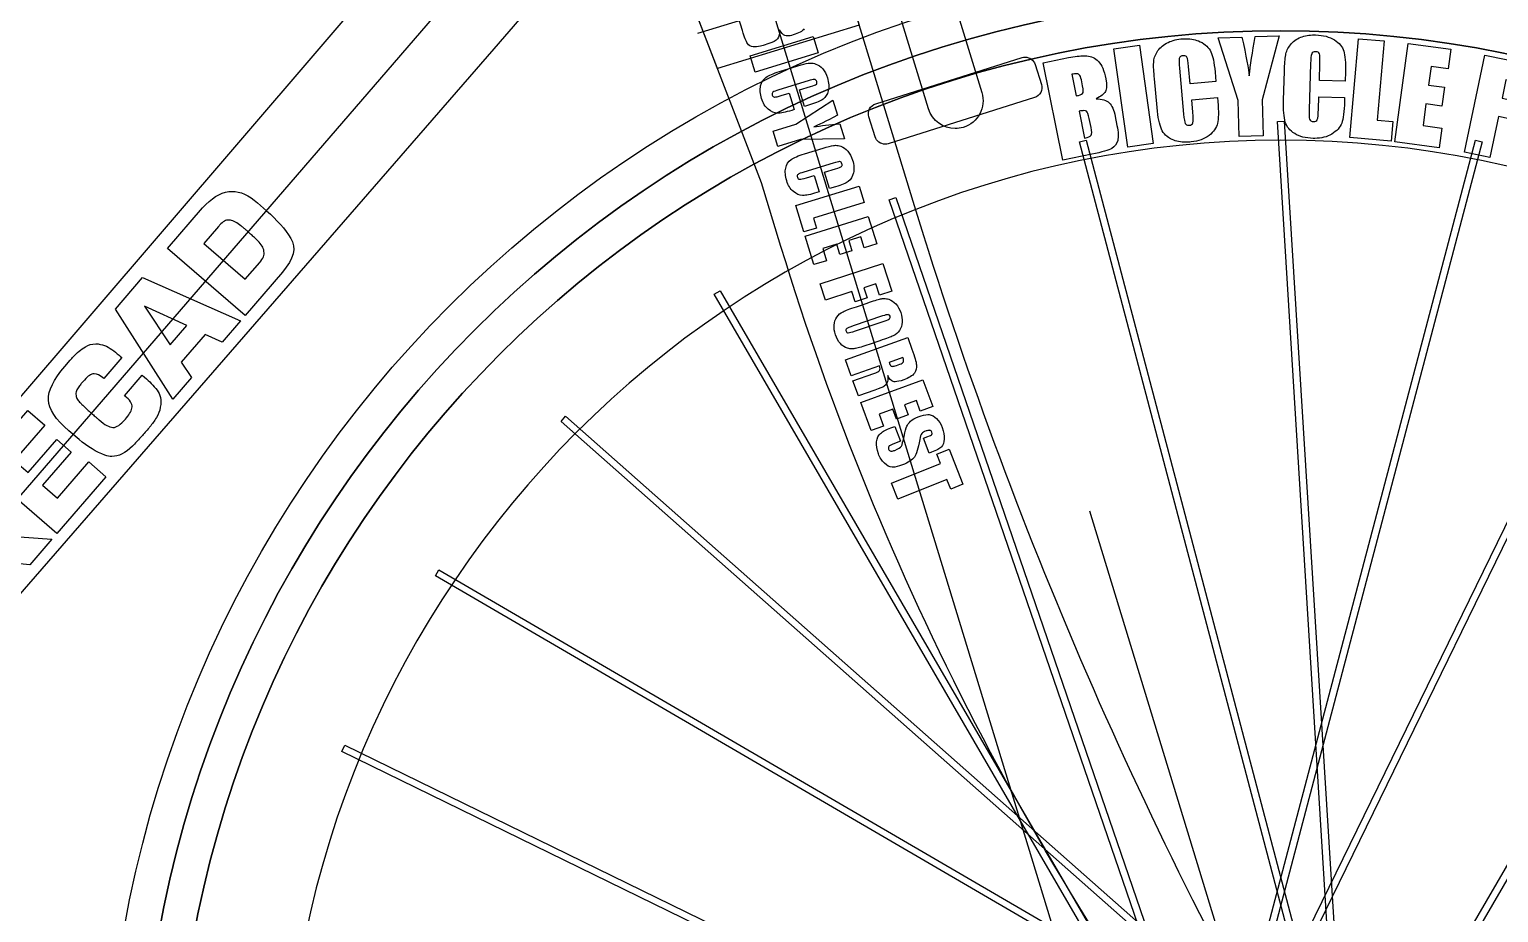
# Model space of a CAD drawing. Extents: x 3 to 470, y 9 to 287.
# Drawn here: x 273.1 to 391.9, y 121.8 to 193.2 of the extents above; entities that cross this region are included whole.
import ezdxf

# ---------------------------------------------------------------- set-up
doc = ezdxf.new("R2010")
doc.units = 0
doc.layers.add('Layer_1', color=7, linetype='CONTINUOUS')

msp = doc.modelspace()

# ---------------------------------------------------------------- linework, layer by layer
at = {"layer": 'Layer_1', "color": 7}
for points in [[(205.542298, 86.653561), (205.542298, 86.653561), (203.677416, 93.157158), (171.614359, 203.337538), (166.147953, 222.401184), (174.767186, 224.872692), (177.487447, 215.386125), (177.487447, 215.386125), (177.487447, 215.386125), (189.483869, 217.467389), (295.393728, 235.841763), (313.037015, 238.902726), (313.037015, 238.902726), (313.037015, 238.902726), (312.212624, 241.599188), (324.346788, 245.308987), (336.300493, 206.21009), (324.166357, 202.500318), (323.086391, 206.032675), (323.086391, 206.032675), (310.64161, 191.632079), (223.358516, 91.321573), (216.031403, 82.842958), (216.031403, 82.842958)], [(205.542298, 86.653561), (205.542298, 86.653561), (203.677416, 93.157158), (171.614359, 203.337538), (166.147953, 222.401184), (174.767186, 224.872692), (177.487447, 215.386125), (177.487447, 215.386125), (177.487447, 215.386125), (189.483869, 217.467389), (295.393728, 235.841763), (313.037015, 238.902726), (313.037015, 238.902726), (313.037015, 238.902726), (312.212624, 241.599188), (324.346788, 245.308987), (336.300493, 206.21009), (324.166357, 202.500318), (323.086391, 206.032675), (323.086391, 206.032675), (310.64161, 191.632079), (223.358516, 91.321573), (216.031403, 82.842958), (216.031403, 82.842958)], [(212.034785, 93.268451), (212.034785, 93.268451), (215.912863, 97.756004), (302.513284, 198.656471), (319.375886, 218.169208), (319.375886, 218.169208), (319.375886, 218.169208), (315.67917, 230.260569), (315.67917, 230.260569), (296.92645, 227.007163), (191.016592, 208.63276), (179.973307, 206.716871), (179.973307, 206.716871), (180.23362, 205.809074), (211.429315, 95.37997), (212.034785, 93.268451), (212.034785, 93.268451), (212.034785, 93.268451)], [(212.034785, 93.268451), (212.034785, 93.268451), (215.912863, 97.756004), (302.513284, 198.656471), (319.375886, 218.169208), (319.375886, 218.169208), (319.375886, 218.169208), (315.67917, 230.260569), (315.67917, 230.260569), (296.92645, 227.007163), (191.016592, 208.63276), (179.973307, 206.716871), (179.973307, 206.716871), (180.23362, 205.809074), (211.429315, 95.37997), (212.034785, 93.268451), (212.034785, 93.268451), (212.034785, 93.268451)], [(210.50539, 83.974272), (326.131619, 217.772282)], [(342.480898, 197.568554), (342.480898, 197.568554), (341.73904, 199.995031), (342.278332, 200.159926), (342.278332, 200.159926), (338.898323, 211.215477), (341.055492, 211.874973), (344.435502, 200.819422), (346.053407, 201.314079), (347.537321, 196.460419), (347.537321, 196.460419), (347.537321, 196.460419), (350.09294, 188.10133)], [(342.480898, 197.568554), (342.480898, 197.568554), (341.73904, 199.995031), (342.278332, 200.159926), (342.278332, 200.159926), (338.898323, 211.215477), (341.055492, 211.874973), (344.435502, 200.819422), (346.053407, 201.314079), (347.537321, 196.460419), (347.537321, 196.460419), (347.537321, 196.460419), (350.09294, 188.10133)], [(330.233411, 204.355867), (362.137495, 100.002276)], [(328.715125, 190.033658), (325.155614, 199.265213), (337.289778, 202.974984), (340.175131, 193.53731), (328.715125, 190.033658), (328.715125, 190.033658), (325.155614, 199.265213), (337.289778, 202.974984), (340.175131, 193.53731), (328.715125, 190.033658), (328.715125, 190.033658)], [(333.845114, 175.66529), (332.274635, 180.802075), (325.155614, 199.265213), (337.289778, 202.974984), (344.631018, 178.96288)], [(333.845114, 175.66529), (332.274635, 180.802075), (325.155614, 199.265213), (337.289778, 202.974984), (344.631018, 178.96288)], [(345.778573, 186.782367), (342.481011, 197.568272)], [(345.778573, 186.782367), (342.481011, 197.568272)], [(339.2452, 196.578986), (327.111092, 192.869215)], [(330.726348, 193.099498), (330.256166, 194.637325), (335.371041, 196.201092), (335.776822, 194.873924)], [(331.75587, 189.732065), (331.348821, 191.063434), (336.463696, 192.627202), (336.870745, 191.295832), (331.75587, 189.732065), (331.75587, 189.732065)], [(370.913869, 184.549206), (370.826853, 187.451279), (369.202575, 192.524367), (371.122638, 192.581945)], [(372.20596, 192.614428), (374.126022, 192.671977), (374.126022, 192.671977), (372.755713, 187.509111), (372.8427, 184.60701), (370.913869, 184.549206), (370.913869, 184.549206)], [(331.730267, 191.782453), (331.730267, 191.782453)], [(332.879824, 192.053255), (332.40372, 191.907703)], [(361.897258, 183.680321), (360.767552, 191.623253), (362.830714, 191.916697), (363.960419, 183.973765), (361.897258, 183.680321), (361.897258, 183.680321)], [(383.185182, 184.163812), (379.845071, 184.454775), (380.541307, 192.44739), (382.617354, 192.266564), (382.060665, 185.875979), (383.324728, 185.765871), (383.185182, 184.163812), (383.185182, 184.163812)], [(387.073044, 183.637011), (383.488608, 184.122222), (384.564824, 192.072569), (388.009574, 191.606279), (387.79446, 190.017077), (386.41479, 190.203825), (386.210898, 188.697607), (387.503215, 188.522646), (387.29814, 187.007687), (386.005823, 187.182592), (385.769421, 185.43625), (387.288778, 185.230554), (387.073044, 183.637011), (387.073044, 183.637011)], [(333.723106, 189.792096), (335.218835, 190.249364)], [(341.510674, 187.194492), (353.345613, 190.917008)], [(341.510674, 187.194492), (353.345613, 190.917008)], [(354.406377, 190.363871), (354.913977, 188.749997)], [(354.406377, 190.363871), (354.913977, 188.749997)], [(356.633616, 182.641522), (355.05544, 190.507646), (357.094324, 190.916725)], [(368.949481, 189.757018), (369.01924, 188.998016), (366.944038, 188.807377), (366.816278, 190.198157)], [(376.671942, 190.432163), (376.556673, 186.706686)], [(379.494585, 189.77185), (379.470899, 189.01), (377.387972, 189.074486), (377.431169, 190.470426)], [(391.174413, 182.850037), (389.134007, 183.273582), (390.764685, 191.129019), (394.224323, 190.410818), (393.898367, 188.840621), (392.479137, 189.135222), (392.170184, 187.646965), (393.434163, 187.384566), (393.123406, 185.887709), (391.859483, 186.150081), (391.174413, 182.850037), (391.174413, 182.850037)], [(336.051402, 189.048066), (333.675115, 188.321575)], [(357.368172, 189.574162), (357.719166, 187.824718), (357.719166, 187.824718)], [(364.263, 186.879871), (364.048619, 189.213919)], [(366.067201, 190.067465), (366.408157, 186.355833)], [(374.491538, 187.489232), (374.56406, 189.831994)], [(333.869645, 187.851308), (334.510051, 188.047107), (334.915832, 186.719967), (334.717777, 186.6594)], [(336.238742, 187.124338), (335.754236, 186.976192), (335.348455, 188.303388), (336.237473, 188.575149)], [(377.316267, 186.758117), (377.34734, 187.762149), (379.430268, 187.697663), (379.420681, 187.385017)], [(333.584998, 183.749263), (333.207583, 184.98372), (335.061412, 185.550504), (338.036487, 187.482832), (338.410038, 186.261008)], [(354.360868, 187.689261), (342.525872, 183.966773)], [(354.360868, 187.689261), (342.525872, 183.966773)], [(357.964168, 186.597903), (358.405279, 184.399199), (358.406407, 184.399199)], [(367.155796, 186.499721), (367.063931, 187.500032), (369.139132, 187.69067), (369.167724, 187.379152)], [(338.622586, 185.565815), (338.996137, 184.34399), (335.438826, 184.316019), (333.584998, 183.749263), (333.584998, 183.749263)], [(333.588156, 186.426749), (333.588128, 186.426749)], [(341.465136, 184.519882), (340.957536, 186.133755)], [(341.465136, 184.519882), (340.957536, 186.133755)], [(358.927512, 185.267887), (358.781058, 185.997902)], [(360.877238, 186.171116), (361.022846, 185.445414)], [(378.939699, 105.746222), (373.990226, 185.746697), (374.553091, 185.781548), (379.502508, 105.781524)], [(378.939699, 105.746222), (373.990226, 185.746697), (374.553091, 185.781548), (379.502508, 105.781524)], [(336.499506, 185.322166), (336.499506, 185.322166)], [(347.934981, 185.185468), (347.934981, 185.185524)], [(347.934981, 185.185468), (347.934981, 185.185524)], [(378.453022, 106.617786), (357.99135, 184.115539), (358.536592, 184.259484), (378.998151, 106.762238)], [(378.453022, 106.617786), (357.99135, 184.115539), (358.536592, 184.259484), (378.998151, 106.762238)], [(369.546182, 106.766073), (390.006726, 184.259484), (390.551997, 184.115511), (370.091452, 106.622156)], [(369.546182, 106.766073), (390.006726, 184.259484), (390.551997, 184.115511), (370.091452, 106.622156)], [(377.009232, 184.393588), (377.009288, 184.393644)], [(335.754828, 183.146753), (337.2505, 183.604049)], [(342.271819, 183.92758), (342.271819, 183.92758)], [(342.271819, 183.92758), (342.271819, 183.92758)], [(358.996369, 183.115595), (356.633503, 182.641522), (356.633616, 182.641522)], [(366.613487, 184.083254), (366.613712, 184.083197)], [(338.083068, 182.402695), (335.706781, 181.676204)], [(338.270436, 180.478995), (337.785902, 180.330849), (337.380121, 181.658046), (338.269139, 181.929807)], [(335.901339, 181.205966), (336.541717, 181.401765), (336.947497, 180.074597), (336.749499, 180.01403)], [(335.700408, 176.830045), (335.046044, 178.970381), (340.16092, 180.534148), (340.567969, 179.202779), (336.476892, 177.951996), (336.724235, 177.143058), (335.700408, 176.830045), (335.700408, 176.830045)], [(335.619822, 179.781378), (335.619793, 179.781406)], [(368.645462, 103.625934), (342.604767, 179.426605), (343.13811, 179.609828), (369.178805, 103.809185)], [(368.645462, 103.625934), (342.604767, 179.426605), (343.13811, 179.609828), (369.178805, 103.809185)], [(370.232944, 107.629262), (405.418574, 179.642029), (405.925214, 179.394432), (370.73964, 107.38175)], [(370.232944, 107.629262), (405.418574, 179.642029), (405.925214, 179.394432), (370.73964, 107.38175)], [(290.514211, 170.088071), (284.253981, 175.498111), (287.085731, 178.774892)], [(291.532539, 179.17695), (292.253927, 178.536065)], [(288.354645, 177.264924), (287.169307, 175.913506), (290.529437, 173.009741), (290.529437, 173.009741)], [(336.517298, 174.192768), (335.802734, 176.498958), (340.911688, 178.081984), (341.598873, 175.864163), (340.576231, 175.547287), (340.301114, 176.435261), (339.333202, 176.13536), (339.590075, 175.306288), (338.617933, 175.00509), (338.36106, 175.834133), (337.237417, 175.485959), (337.539941, 174.509644), (336.517298, 174.192768), (336.517298, 174.192768)], [(293.538997, 173.588227), (290.514211, 170.088071), (290.514211, 170.088071)], [(290.529437, 173.009741), (291.704794, 174.369787)], [(339.846723, 171.193951), (339.580488, 172.010785), (337.444184, 171.314492), (337.012745, 172.638192), (342.098042, 174.29563), (342.82848, 172.054574), (341.810575, 171.722811), (341.511548, 172.640194), (340.548147, 172.326166), (340.814353, 171.509333), (339.846723, 171.193951), (339.846723, 171.193951)], [(284.665852, 163.320495), (280.027446, 170.607287), (282.228349, 173.154053), (290.133498, 169.647439), (288.65855, 167.940686), (287.293316, 168.544041), (285.354587, 166.300618), (286.175369, 165.06726), (284.665852, 163.320495), (284.665852, 163.320495)], [(368.770233, 102.529951), (328.441926, 171.793866), (328.92928, 172.077611), (369.257587, 102.813752)], [(368.770233, 102.529951), (328.441926, 171.793866), (328.92928, 172.077611), (369.257587, 102.813752)], [(339.947103, 170.796066), (340.814832, 171.090722)], [(379.283503, 102.809861), (419.614066, 172.077611), (420.101392, 171.793866), (379.771083, 102.526511)], [(379.283503, 102.809861), (419.614066, 172.077611), (420.101392, 171.793866), (379.771083, 102.526511)], [(284.452768, 167.703015), (285.800971, 169.263088), (282.394795, 170.826602), (284.452768, 167.703015), (284.452768, 167.703015)], [(342.059243, 170.043013), (339.693896, 169.23977)], [(339.871649, 168.839516), (342.199522, 169.630014)], [(341.808037, 166.005144), (339.533005, 165.196995), (339.06694, 166.50888), (344.106981, 168.299265), (344.437363, 167.369306)], [(339.288256, 168.685082), (339.288285, 168.685082)], [(341.850389, 168.041152), (340.98266, 167.746495)], [(275.942206, 165.960846), (276.382048, 166.483277)], [(280.439909, 166.77892), (280.553261, 166.680993), (279.092722, 164.990903)], [(339.61565, 167.387972), (339.61565, 167.387972)], [(343.713607, 166.682065), (342.592698, 166.283869)], [(280.778722, 163.58642), (280.768713, 163.595076), (282.20331, 165.255136), (282.393329, 165.090917)], [(340.106641, 163.581993), (339.674525, 164.798432), (341.351784, 165.394231)], [(342.861922, 165.971195), (342.861922, 165.971195)], [(343.186777, 166.046085), (343.464939, 166.144887)], [(277.527206, 164.8707), (277.272335, 164.595979)], [(341.435162, 164.053924), (340.106669, 163.581993), (340.106641, 163.581993)], [(341.137686, 160.77827), (340.301791, 163.043321), (345.319641, 164.895035), (346.123448, 162.716802), (345.119077, 162.346127), (344.797267, 163.218283), (343.846583, 162.867458), (344.147048, 162.05319), (343.192276, 161.700842), (342.89181, 162.51511), (341.788187, 162.107835), (342.142057, 161.148918), (341.137686, 160.77827), (341.137686, 160.77827)], [(275.282739, 152.462745), (269.02248, 157.872785), (272.940288, 162.406298), (274.320353, 161.213685), (271.854428, 158.360223), (272.981145, 157.386531), (275.285728, 160.05333), (276.4491, 159.047915), (274.144518, 156.381145), (275.354584, 155.335437), (277.869459, 158.245575), (279.249524, 157.052934), (275.282739, 152.462745), (275.282739, 152.462745)], [(376.133636, 108.451002), (316.064931, 161.520128), (316.438285, 161.942742), (376.506624, 108.873954)], [(376.133636, 108.451002), (316.064931, 161.520128), (316.438285, 161.942742), (376.506624, 108.873954)], [(277.086771, 160.068781), (276.261422, 160.764566)], [(342.730073, 161.001082), (343.055126, 161.125514), (343.516708, 159.919987), (342.90777, 159.686828)], [(343.296068, 155.23204), (342.778797, 156.524582), (346.750517, 158.114094), (346.444413, 158.878989), (347.438379, 159.276762), (348.567887, 156.454429), (347.573921, 156.056656), (347.267816, 156.821551), (343.296068, 155.23204), (343.296068, 155.23204)], [(346.026761, 159.031759), (345.829271, 158.956164), (345.367689, 160.161691), (345.737969, 160.303492)], [(279.744096, 158.691113), (279.744096, 158.691)], [(269.710821, 146.015147), (263.450563, 151.425187), (264.902473, 153.105266), (267.275885, 151.054173), (267.713753, 151.560841), (266.737494, 155.228684), (268.48034, 157.245434), (269.650085, 152.379734), (274.893256, 152.012075), (273.110089, 149.94866), (269.130474, 150.336535), (268.692606, 149.829839), (271.162704, 147.695226), (269.710821, 146.015147), (269.710821, 146.015147)], [(342.90182, 157.823497), (342.901848, 157.823497)], [(374.271687, 103.712047), (358.814274, 154.270951)], [(375.173168, 108.723186), (305.905418, 149.053777), (306.189163, 149.541103), (375.456518, 109.210794)], [(375.173168, 108.723186), (305.905418, 149.053777), (306.189163, 149.541103), (375.456518, 109.210794)], [(370.353767, 99.672626), (298.341029, 134.858256), (298.588568, 135.364953), (370.601307, 100.179351)], [(370.353767, 99.672626), (298.341029, 134.858256), (298.588568, 135.364953), (370.601307, 100.179351)]]:
    msp.add_lwpolyline(points, dxfattribs=at)
for points in [[(279.248368, 103.71137), (279.248368, 156.191267), (321.791762, 198.734661), (374.271687, 198.734661)], [(279.248368, 103.71137), (279.248368, 156.191267), (321.791762, 198.734661), (374.271687, 198.734661)], [(374.271687, 198.734661), (426.751556, 198.734661), (469.294978, 156.191267), (469.294978, 103.71137)], [(374.271687, 198.734661), (426.751556, 198.734661), (469.294978, 156.191267), (469.294978, 103.71137)], [(374.271687, 195.914979), (323.349016, 195.914979), (282.06805, 154.634013), (282.06805, 103.71137)], [(374.271687, 195.914979), (323.349016, 195.914979), (282.06805, 154.634013), (282.06805, 103.71137)], [(282.06805, 103.71137), (282.06805, 154.634013), (323.349016, 195.914979), (374.271687, 195.914979)], [(282.06805, 103.71137), (282.06805, 154.634013), (323.349016, 195.914979), (374.271687, 195.914979)], [(466.475296, 103.71137), (466.475296, 154.634013), (425.194302, 195.914979), (374.271687, 195.914979)], [(466.475296, 103.71137), (466.475296, 154.634013), (425.194302, 195.914979), (374.271687, 195.914979)], [(374.271687, 195.914979), (425.194302, 195.914979), (466.475296, 154.634013), (466.475296, 103.71137)], [(374.271687, 195.914979), (425.194302, 195.914979), (466.475296, 154.634013), (466.475296, 103.71137)], [(374.271687, 193.095296), (324.90627, 193.095296), (284.887733, 153.076759), (284.887733, 103.71137)], [(374.271687, 193.095296), (324.90627, 193.095296), (284.887733, 153.076759), (284.887733, 103.71137)], [(284.887733, 103.71137), (284.887733, 153.076759), (324.90627, 193.095296), (374.271687, 193.095296)], [(284.887733, 103.71137), (284.887733, 153.076759), (324.90627, 193.095296), (374.271687, 193.095296)], [(331.144281, 192.063998), (331.02967, 192.21784), (330.890359, 192.563007), (330.726348, 193.099498)], [(333.725926, 193.173459), (333.74931, 192.84583), (333.696996, 192.602558), (333.568982, 192.44364)], [(334.165007, 192.701867), (334.018252, 192.759896), (333.871891, 192.917093), (333.725926, 193.173459)], [(334.369941, 192.668172), (334.290106, 192.668172), (334.221795, 192.679403), (334.165007, 192.701867)], [(334.835922, 192.752649), (334.651703, 192.696331), (334.496376, 192.668172), (334.369941, 192.668172)], [(335.735344, 193.246488), (335.576709, 193.052081), (335.276901, 192.887468), (334.835922, 192.752649)], [(371.122638, 192.581945), (371.468914, 191.029033), (371.669233, 189.983053), (371.723597, 189.444005)], [(371.723597, 189.444005), (371.812492, 190.301771), (371.97328, 191.358579), (372.20596, 192.614428)], [(463.655614, 103.71137), (463.655614, 153.076759), (423.637048, 193.095296), (374.271687, 193.095296)], [(463.655614, 103.71137), (463.655614, 153.076759), (423.637048, 193.095296), (374.271687, 193.095296)], [(374.271687, 193.095296), (423.637048, 193.095296), (463.655614, 153.076759), (463.655614, 103.71137)], [(374.271687, 193.095296), (423.637048, 193.095296), (463.655614, 153.076759), (463.655614, 103.71137)], [(375.044083, 191.954932), (375.249055, 192.216016), (375.527874, 192.418234), (375.880541, 192.561587)], [(375.880541, 192.561587), (376.201854, 192.692195), (376.564446, 192.757498), (376.968318, 192.757498)], [(376.968318, 192.757498), (377.007719, 192.757498), (377.047505, 192.756841), (377.087676, 192.755525)], [(377.087676, 192.755525), (377.70419, 192.736445), (378.208396, 192.601824), (378.600294, 192.351662)], [(331.600844, 191.791222), (331.411079, 191.819212), (331.258892, 191.910138), (331.144281, 192.063998)], [(331.730267, 191.782453), (331.683705, 191.782453), (331.640564, 191.785376), (331.600844, 191.791222)], [(332.40372, 191.907703), (332.130568, 191.824203), (331.906084, 191.782453), (331.730267, 191.782453)], [(333.568982, 192.44364), (333.440987, 192.284723), (333.211268, 192.154595), (332.879824, 192.053255)], [(363.988729, 190.515795), (364.0017, 190.807519), (364.09396, 191.095456), (364.265509, 191.379604)], [(364.265509, 191.379604), (364.43704, 191.663791), (364.689054, 191.898576), (365.02155, 192.083961)], [(365.02155, 192.083961), (365.354029, 192.269346), (365.745485, 192.382725), (366.19592, 192.424099)], [(366.19592, 192.424099), (366.330907, 192.436506), (366.461167, 192.442709), (366.5867, 192.442709)], [(366.5867, 192.442709), (367.032567, 192.442709), (367.419183, 192.364538), (367.746548, 192.208196)], [(367.746548, 192.208196), (368.166098, 192.007811), (368.454288, 191.736369), (368.611119, 191.393872)], [(368.611119, 191.393872), (368.767931, 191.051393), (368.880718, 190.505775), (368.949481, 189.757018)], [(374.663792, 191.131416), (374.712366, 191.419362), (374.839129, 191.693867), (375.044083, 191.954932)], [(377.076594, 191.393449), (376.915835, 191.393449), (376.811864, 191.335805), (376.764681, 191.220518)], [(377.098306, 191.393167), (377.090975, 191.393355), (377.083737, 191.393449), (377.076594, 191.393449)], [(377.386506, 191.234391), (377.344098, 191.335598), (377.248031, 191.388524), (377.098306, 191.393167)], [(378.600294, 192.351662), (378.992192, 192.101518), (379.245043, 191.796908), (379.358845, 191.437831)], [(379.358845, 191.437831), (379.47261, 191.078735), (379.517856, 190.523408), (379.494585, 189.77185)], [(335.218835, 190.249364), (335.586784, 190.361869), (335.867315, 190.433818), (336.060425, 190.46521)], [(336.060425, 190.46521), (336.118492, 190.474647), (336.177235, 190.479365), (336.236655, 190.479365)], [(336.236655, 190.479365), (336.374857, 190.479365), (336.516744, 190.453828), (336.662315, 190.402754)], [(336.662315, 190.402754), (336.870463, 190.329706), (337.057831, 190.19656), (337.224418, 190.003318)], [(353.345613, 190.917008), (353.430091, 190.943569), (353.515583, 190.956201), (353.599666, 190.956201)], [(353.345613, 190.917008), (353.430091, 190.943569), (353.515583, 190.956201), (353.599666, 190.956201)], [(353.599666, 190.956201), (353.95926, 190.956201), (354.292744, 190.725072), (354.406377, 190.363871)], [(353.599666, 190.956201), (353.95926, 190.956201), (354.292744, 190.725072), (354.406377, 190.363871)], [(357.094324, 190.916725), (357.609555, 191.020076), (358.031464, 191.071751), (358.360051, 191.071751)], [(358.360051, 191.071751), (358.442875, 191.071751), (358.519767, 191.068471), (358.590729, 191.061911)], [(358.590729, 191.061911), (358.943284, 191.029296), (359.251851, 190.880013), (359.516431, 190.614061)], [(359.516431, 190.614061), (359.780974, 190.348089), (359.981425, 189.875285), (360.117785, 189.195648)], [(364.048619, 189.213919), (363.995665, 189.790112), (363.975702, 190.22407), (363.988729, 190.515795)], [(366.062972, 190.861234), (366.028779, 190.735683), (366.030188, 190.471093), (366.067201, 190.067465)], [(366.373081, 191.07333), (366.200535, 191.057484), (366.097165, 190.986785), (366.062972, 190.861234)], [(366.427106, 191.075868), (366.409812, 191.075868), (366.391803, 191.075022), (366.373081, 191.07333)], [(366.678565, 190.950928), (366.630931, 191.034221), (366.547111, 191.075868), (366.427106, 191.075868)], [(366.816278, 190.198157), (366.778946, 190.604718), (366.733041, 190.855642), (366.678565, 190.950928)], [(374.56406, 189.831994), (374.581918, 190.410329), (374.615162, 190.84347), (374.663792, 191.131416)], [(376.764681, 191.220518), (376.715412, 191.10008), (376.684499, 190.837295), (376.671942, 190.432163)], [(377.431169, 190.470426), (377.443764, 190.878509), (377.428876, 191.133164), (377.386506, 191.234391)], [(332.202367, 188.640707), (332.266919, 188.936867), (332.411531, 189.164594), (332.636203, 189.323887)], [(332.636203, 189.323887), (332.860857, 189.483162), (333.223158, 189.639231), (333.723106, 189.792096)], [(336.549245, 189.158344), (336.457869, 189.158344), (336.291921, 189.121585), (336.051402, 189.048066)], [(336.568419, 189.15778), (336.562404, 189.158156), (336.556013, 189.158344), (336.549245, 189.158344)], [(336.748033, 188.984651), (336.714535, 189.094205), (336.654664, 189.151915), (336.568419, 189.15778)], [(336.710559, 188.768184), (336.764735, 188.816984), (336.777226, 188.889139), (336.748033, 188.984651)], [(337.224418, 190.003318), (337.390986, 189.810076), (337.51806, 189.570205), (337.605639, 189.283707)], [(337.605639, 189.283707), (337.725889, 188.890474), (337.749039, 188.543569), (337.675088, 188.24299)], [(357.740313, 189.620038), (357.656306, 189.620038), (357.532258, 189.604746), (357.368172, 189.574162)], [(357.802318, 189.616344), (357.784836, 189.618807), (357.764168, 189.620038), (357.740313, 189.620038)], [(358.017121, 189.463969), (357.952551, 189.554368), (357.88095, 189.60516), (357.802318, 189.616344)], [(358.187656, 188.961191), (358.138537, 189.205977), (358.081692, 189.37357), (358.017121, 189.463969)], [(358.275855, 188.095915), (358.31065, 188.20624), (358.28125, 188.494665), (358.187656, 188.961191)], [(360.117785, 189.195648), (360.210233, 188.734893), (360.20262, 188.399351), (360.094945, 188.189021)], [(332.283292, 187.615019), (332.164771, 188.00265), (332.137796, 188.344546), (332.202367, 188.640707)], [(333.199914, 188.127919), (333.133087, 188.075229), (333.115568, 187.996917), (333.147355, 187.892983)], [(333.147355, 187.892983), (333.177394, 187.794689), (333.235057, 187.741689), (333.320343, 187.733981)], [(333.675115, 188.321575), (333.425122, 188.245143), (333.266722, 188.180591), (333.199914, 188.127919)], [(333.320343, 187.733981), (333.327298, 187.733417), (333.335005, 187.733135), (333.343464, 187.733135)], [(333.343464, 187.733135), (333.436513, 187.733135), (333.611907, 187.772526), (333.869645, 187.851308)], [(336.237473, 188.575149), (336.498688, 188.655021), (336.656384, 188.719366), (336.710559, 188.768184)], [(337.675088, 188.24299), (337.6011, 187.942412), (337.463292, 187.717543), (337.261666, 187.568381)], [(350.09294, 188.10133), (350.457159, 186.909957), (349.786638, 185.648883), (348.595266, 185.284636)], [(350.09294, 188.10133), (350.457159, 186.909957), (349.786638, 185.648883), (348.595266, 185.284636)], [(354.913977, 188.749997), (355.054171, 188.304347), (354.806518, 187.829456), (354.360868, 187.689261)], [(354.913977, 188.749997), (355.054171, 188.304347), (354.806518, 187.829456), (354.360868, 187.689261)], [(357.719166, 187.824718), (357.807873, 187.845509), (357.875263, 187.860519), (357.921337, 187.869748)], [(357.921337, 187.869748), (358.122925, 187.910183), (358.241098, 187.985572), (358.275855, 188.095915)], [(360.094945, 188.189021), (359.987346, 187.97871), (359.731714, 187.782132), (359.328048, 187.599285)], [(332.823797, 186.743709), (332.578541, 186.948211), (332.398372, 187.238648), (332.283292, 187.615019)], [(333.55869, 186.42703), (333.314036, 186.433629), (333.069071, 186.539188), (332.823797, 186.743709)], [(334.717777, 186.6594), (334.210422, 186.504299), (333.833882, 186.426749), (333.588156, 186.426749)], [(337.261666, 187.568381), (337.060021, 187.419183), (336.719047, 187.271168), (336.238742, 187.124338)], [(340.957536, 186.133755), (340.817342, 186.579406), (341.064995, 187.054297), (341.510674, 187.194492)], [(340.957536, 186.133755), (340.817342, 186.579406), (341.064995, 187.054297), (341.510674, 187.194492)], [(347.934981, 185.185524), (346.969184, 185.185524), (346.075598, 185.810733), (345.778573, 186.782367)], [(347.934981, 185.185524), (346.969184, 185.185524), (346.075598, 185.810733), (345.778573, 186.782367)], [(358.327287, 186.635489), (358.231436, 186.635489), (358.110397, 186.62296), (357.964168, 186.597903)], [(358.552156, 186.590064), (358.507643, 186.620347), (358.432686, 186.635489), (358.327287, 186.635489)], [(358.781058, 185.997902), (358.713461, 186.334836), (358.63716, 186.532223), (358.552156, 186.590064)], [(359.328048, 187.599285), (359.821699, 187.587498), (360.1776, 187.474673), (360.395749, 187.26081)], [(360.395749, 187.26081), (360.613898, 187.046946), (360.774395, 186.683715), (360.877238, 186.171116)], [(364.617631, 185.138294), (364.453225, 185.515474), (364.335014, 186.095999), (364.263, 186.879871)], [(369.167724, 187.379152), (369.243498, 186.554357), (369.239457, 185.964085), (369.155599, 185.608335)], [(374.630689, 185.7174), (374.513578, 186.111855), (374.467195, 186.702466), (374.491538, 187.489232)], [(376.556673, 186.706686), (376.544642, 186.316235), (376.559512, 186.060857), (376.60128, 185.94055)], [(377.217635, 185.921461), (377.269742, 186.038854), (377.30262, 186.317739), (377.316267, 186.758117)], [(379.420681, 187.385017), (379.39504, 186.557121), (379.31889, 185.971764), (379.19223, 185.628947)], [(333.588128, 186.426749), (333.578165, 186.426749), (333.568352, 186.426843), (333.55869, 186.42703)], [(338.410038, 186.261008), (337.474975, 185.763202), (336.838131, 185.450255), (336.499506, 185.322166)], [(336.499506, 185.322166), (337.066751, 185.415723), (337.774444, 185.49694), (338.622586, 185.565815)], [(361.022846, 185.445414), (361.129731, 184.912644), (361.148407, 184.50598), (361.078873, 184.225422)], [(366.408157, 186.355833), (366.443892, 185.96683), (366.489862, 185.715182), (366.546068, 185.600891)], [(366.546068, 185.600891), (366.595864, 185.499683), (366.686676, 185.449079), (366.818506, 185.449079)], [(366.818506, 185.449079), (366.835612, 185.449079), (366.853338, 185.449925), (366.871685, 185.451617)], [(366.871685, 185.451617), (367.026711, 185.465847), (367.122919, 185.534412), (367.160308, 185.657313)], [(367.160308, 185.657313), (367.197678, 185.780195), (367.196174, 186.060998), (367.155796, 186.499721)], [(369.155599, 185.608335), (369.07178, 185.252585), (368.841468, 184.926151), (368.464664, 184.629031)], [(375.390509, 184.774837), (375.001036, 185.008758), (374.747762, 185.322946), (374.630689, 185.7174)], [(376.60128, 185.94055), (376.643087, 185.820244), (376.744727, 185.75759), (376.906201, 185.75259)], [(376.906201, 185.75259), (376.912404, 185.752402), (376.918419, 185.752308), (376.924247, 185.752308)], [(376.924247, 185.752308), (377.069799, 185.752308), (377.167595, 185.808692), (377.217635, 185.921461)], [(379.19223, 185.628947), (379.065532, 185.286111), (378.797042, 184.99028), (378.38676, 184.741452)], [(374.271687, 184.241494), (329.796106, 184.241494), (293.741535, 148.186923), (293.741535, 103.71137)], [(374.271687, 184.241494), (329.796106, 184.241494), (293.741535, 148.186923), (293.741535, 103.71137)], [(342.271819, 183.92758), (341.912253, 183.92758), (341.578741, 184.158709), (341.465136, 184.519882)], [(342.271819, 183.92758), (341.912253, 183.92758), (341.578741, 184.158709), (341.465136, 184.519882)], [(348.595266, 185.284636), (348.375528, 185.217443), (348.153394, 185.185468), (347.934981, 185.185468)], [(348.595266, 185.284636), (348.375528, 185.217443), (348.153394, 185.185468), (347.934981, 185.185468)], [(358.406407, 184.399199), (358.69268, 184.465612), (358.867321, 184.547082), (358.930332, 184.643609)], [(358.930332, 184.643609), (358.993342, 184.740136), (358.992403, 184.948229), (358.927512, 185.267887)], [(361.078873, 184.225422), (361.00934, 183.944845), (360.85078, 183.731038), (360.603193, 183.584001)], [(365.486995, 184.295688), (365.071863, 184.480246), (364.782075, 184.761115), (364.617631, 185.138294)], [(366.613712, 184.083197), (366.181211, 184.083197), (365.805638, 184.154028), (365.486995, 184.295688)], [(368.464664, 184.629031), (368.08788, 184.331912), (367.607002, 184.156481), (367.02203, 184.102738)], [(454.801783, 103.71137), (454.801783, 148.186923), (418.747212, 184.241494), (374.271687, 184.241494)], [(454.801783, 103.71137), (454.801783, 148.186923), (418.747212, 184.241494), (374.271687, 184.241494)], [(376.890664, 184.395618), (376.280034, 184.41451), (375.779982, 184.540916), (375.390509, 184.774837)], [(377.009288, 184.393644), (376.97017, 184.393644), (376.930629, 184.394302), (376.890664, 184.395618)], [(378.38676, 184.741452), (378.004411, 184.509543), (377.545235, 184.393588), (377.009232, 184.393588)], [(334.667869, 182.678545), (334.892522, 182.837838), (335.254842, 182.993908), (335.754828, 183.146753)], [(337.2505, 183.604049), (337.61845, 183.716536), (337.89899, 183.788485), (338.092119, 183.819896)], [(338.092119, 183.819896), (338.150167, 183.829314), (338.208891, 183.834023), (338.268293, 183.834023)], [(338.268293, 183.834023), (338.406532, 183.834023), (338.548438, 183.808486), (338.694008, 183.757412)], [(338.694008, 183.757412), (338.902157, 183.684382), (339.089516, 183.551237), (339.256084, 183.357976)], [(339.256084, 183.357976), (339.422652, 183.164733), (339.549744, 182.924863), (339.637361, 182.638364)], [(342.525872, 183.966773), (342.441422, 183.940212), (342.35593, 183.92758), (342.271819, 183.92758)], [(342.525872, 183.966773), (342.441422, 183.940212), (342.35593, 183.92758), (342.271819, 183.92758)], [(360.603193, 183.584001), (360.355606, 183.436964), (359.819998, 183.280828), (358.996369, 183.115595)], [(367.02203, 184.102738), (366.880633, 184.089748), (366.744451, 184.083254), (366.613487, 184.083254)], [(334.314957, 180.969677), (334.196474, 181.357308), (334.169509, 181.699204), (334.234061, 181.995364)], [(334.234061, 181.995364), (334.298631, 182.291525), (334.443234, 182.519252), (334.667869, 182.678545)], [(338.580939, 182.513001), (338.489544, 182.513001), (338.323587, 182.476233), (338.083068, 182.402695)], [(338.269139, 181.929807), (338.530354, 182.009679), (338.688049, 182.074024), (338.742225, 182.122842)], [(338.600113, 182.512437), (338.594098, 182.512813), (338.587706, 182.513001), (338.580939, 182.513001)], [(338.779727, 182.339309), (338.746248, 182.448863), (338.686376, 182.506573), (338.600113, 182.512437)], [(338.742225, 182.122842), (338.796438, 182.17166), (338.808939, 182.243816), (338.779727, 182.339309)], [(339.637361, 182.638364), (339.757574, 182.245132), (339.780704, 181.898235), (339.706754, 181.597676)], [(334.85549, 180.098367), (334.610216, 180.302869), (334.430038, 180.593305), (334.314957, 180.969677)], [(335.23158, 181.482549), (335.164753, 181.429858), (335.147233, 181.351546), (335.179021, 181.247613)], [(335.179021, 181.247613), (335.209079, 181.149318), (335.266741, 181.096318), (335.352008, 181.088611)], [(335.706781, 181.676204), (335.456806, 181.599772), (335.298406, 181.53522), (335.23158, 181.482549)], [(335.352008, 181.088611), (335.358963, 181.088047), (335.366671, 181.087765), (335.37513, 181.087765)], [(335.37513, 181.087765), (335.468198, 181.087765), (335.643601, 181.127165), (335.901339, 181.205966)], [(339.293332, 180.923039), (339.091706, 180.77384), (338.75074, 180.625826), (338.270436, 180.478995)], [(339.706754, 181.597676), (339.632803, 181.297098), (339.494995, 181.072219), (339.293332, 180.923039)], [(287.085731, 178.774892), (287.774166, 179.558049), (288.482404, 179.998013), (289.210446, 180.094785)], [(289.210446, 180.094785), (289.297913, 180.106421), (289.386047, 180.112239), (289.474848, 180.112239)], [(289.474848, 180.112239), (290.125142, 180.112239), (290.811039, 179.800476), (291.532539, 179.17695)], [(335.590356, 179.781688), (335.345702, 179.788286), (335.100746, 179.893846), (334.85549, 180.098367)], [(335.619793, 179.781406), (335.609831, 179.781406), (335.600018, 179.7815), (335.590356, 179.781688)], [(336.749499, 180.01403), (336.242125, 179.858929), (335.865566, 179.781378), (335.619822, 179.781378)], [(292.253927, 178.536065), (293.093966, 177.810128), (293.748133, 177.070121), (294.216426, 176.316044)], [(344.631018, 178.96288), (352.502584, 153.216165), (363.26565, 128.444072), (376.71435, 105.120535)], [(344.631018, 178.96288), (352.502584, 153.216165), (363.26565, 128.444072), (376.71435, 105.120535)], [(288.416593, 177.3366), (288.398359, 177.31549), (288.37771, 177.291598), (288.354645, 177.264924)], [(288.478513, 177.408276), (288.455467, 177.381602), (288.434827, 177.35771), (288.416593, 177.3366)], [(288.85965, 177.707783), (288.719775, 177.626802), (288.592729, 177.526966), (288.478513, 177.408276)], [(289.195276, 177.797195), (289.074462, 177.797195), (288.962587, 177.767391), (288.85965, 177.707783)], [(289.32876, 177.785691), (289.283119, 177.79336), (289.238624, 177.797195), (289.195276, 177.797195)], [(289.736712, 177.631144), (289.591141, 177.714231), (289.455157, 177.765746), (289.32876, 177.785691)], [(290.170379, 177.337869), (290.026838, 177.45028), (289.882283, 177.548039), (289.736712, 177.631144)], [(290.390709, 177.164966), (290.318487, 177.227375), (290.245044, 177.285009), (290.170379, 177.337869)], [(290.592373, 176.990653), (290.530152, 177.044434), (290.46293, 177.102538), (290.390709, 177.164966)], [(290.842394, 176.774609), (290.757935, 176.847582), (290.674595, 176.919597), (290.592373, 176.990653)], [(291.08906, 176.561441), (291.009056, 176.63058), (290.926834, 176.701636), (290.842394, 176.774609)], [(291.32611, 176.330368), (291.244546, 176.406688), (291.165529, 176.483712), (291.08906, 176.561441)], [(291.563161, 176.099323), (291.486691, 176.177053), (291.407674, 176.254068), (291.32611, 176.330368)], [(292.045552, 175.266107), (292.001039, 175.562719), (291.840242, 175.840458), (291.563161, 176.099323)], [(294.216426, 176.316044), (294.684718, 175.561986), (294.458909, 174.652714), (293.538997, 173.588227)], [(291.704794, 174.369787), (291.976479, 174.670722), (292.090066, 174.969496), (292.045552, 175.266107)], [(372.043884, 101.983554), (354.944598, 124.022218), (342.000593, 148.989912), (333.845114, 175.66529)], [(372.043884, 101.983554), (354.944598, 124.022218), (342.000593, 148.989912), (333.845114, 175.66529)], [(340.814832, 171.090722), (341.323785, 171.26355), (341.687956, 171.374035), (341.907346, 171.422176)], [(341.907346, 171.422176), (341.999042, 171.44229), (342.090635, 171.452347), (342.182124, 171.452347)], [(342.182124, 171.452347), (342.309555, 171.452347), (342.436761, 171.432835), (342.56374, 171.39381)], [(342.56374, 171.39381), (342.781927, 171.326758), (342.974897, 171.201527), (343.142649, 171.018116)], [(338.143606, 169.297264), (338.159397, 169.543027), (338.233855, 169.762182), (338.366982, 169.954729)], [(338.366982, 169.954729), (338.500127, 170.147294), (338.666742, 170.291502), (338.866827, 170.387353)], [(338.866827, 170.387353), (339.06693, 170.483222), (339.427022, 170.61946), (339.947103, 170.796066)], [(342.50729, 170.153517), (342.425557, 170.153517), (342.276208, 170.116682), (342.059243, 170.043013)], [(342.549078, 170.148864), (342.537987, 170.151966), (342.524058, 170.153517), (342.50729, 170.153517)], [(342.682195, 170.017269), (342.658585, 170.086784), (342.614213, 170.130649), (342.549078, 170.148864)], [(342.638716, 169.82336), (342.69509, 169.871971), (342.709584, 169.936608), (342.682195, 170.017269)], [(343.142649, 171.018116), (343.31042, 170.834667), (343.442466, 170.601103), (343.538786, 170.317425)], [(343.538786, 170.317425), (343.631328, 170.044874), (343.669695, 169.785717), (343.653886, 169.539954)], [(338.257296, 168.523966), (338.165694, 168.793734), (338.127797, 169.0515), (338.143606, 169.297264)], [(339.16357, 169.020173), (339.102082, 168.972916), (339.086442, 168.904792), (339.116651, 168.815803)], [(339.116651, 168.815803), (339.146257, 168.728656), (339.203459, 168.685082), (339.288256, 168.685082)], [(339.693896, 169.23977), (339.401852, 169.140611), (339.225077, 169.067413), (339.16357, 169.020173)], [(339.293642, 168.685111), (339.381391, 168.687009), (339.574059, 168.738478), (339.871649, 168.839516)], [(342.199522, 169.630014), (342.435924, 169.7103), (342.582322, 169.774749), (342.638716, 169.82336)], [(343.432569, 168.883193), (343.300833, 168.691098), (343.134923, 168.547125), (342.934839, 168.451274)], [(343.653886, 169.539954), (343.638096, 169.29419), (343.564323, 169.07527), (343.432569, 168.883193)], [(276.62206, 166.747537), (276.923465, 167.069357), (277.251018, 167.339464), (277.604719, 167.557857)], [(277.604719, 167.557857), (277.855652, 167.71279), (278.132921, 167.790256), (278.436525, 167.790256)], [(278.436525, 167.790256), (278.560892, 167.790256), (278.689686, 167.777257), (278.822906, 167.751259)], [(278.822906, 167.751259), (279.046695, 167.709246), (279.258143, 167.629374), (279.45725, 167.511643)], [(338.654843, 167.81913), (338.487072, 168.00256), (338.354556, 168.237505), (338.257296, 168.523966)], [(339.233075, 167.445494), (339.015358, 167.511155), (338.822614, 167.6357), (338.654843, 167.81913)], [(339.288285, 168.685082), (339.290164, 168.685082), (339.29195, 168.685092), (339.293642, 168.685111)], [(340.98266, 167.746495), (340.473707, 167.573648), (340.109291, 167.463859), (339.889413, 167.417128)], [(342.934839, 168.451274), (342.734735, 168.355405), (342.373252, 168.218698), (341.850389, 168.041152)], [(276.382048, 166.483277), (276.424907, 166.52388), (276.466498, 166.567519), (276.506819, 166.614194)], [(276.506819, 166.614194), (276.547141, 166.66087), (276.585554, 166.705317), (276.62206, 166.747537)], [(279.45725, 167.511643), (279.656376, 167.393931), (279.846601, 167.262552), (280.027926, 167.117508)], [(280.027926, 167.117508), (280.076819, 167.07525), (280.127705, 167.034186), (280.180583, 166.994316)], [(280.180583, 166.994316), (280.23348, 166.954427), (280.282148, 166.91528), (280.326586, 166.876876)], [(280.326586, 166.876876), (280.339914, 166.865353), (280.351024, 166.855747), (280.359915, 166.848059)], [(280.359915, 166.848059), (280.368806, 166.840389), (280.376579, 166.833669), (280.383234, 166.827898)], [(280.383234, 166.827898), (280.389907, 166.822146), (280.397689, 166.815426), (280.406581, 166.807737)], [(280.406581, 166.807737), (280.415472, 166.800049), (280.426582, 166.790443), (280.439909, 166.77892)], [(339.61565, 167.387972), (339.487768, 167.387972), (339.360243, 167.407146), (339.233075, 167.445494)], [(339.889413, 167.417128), (339.79798, 167.397691), (339.706725, 167.387972), (339.61565, 167.387972)], [(343.464939, 166.144887), (343.625473, 166.20192), (343.720571, 166.267656), (343.750234, 166.342096)], [(343.750234, 166.342096), (343.779897, 166.416516), (343.767688, 166.529839), (343.713607, 166.682065)], [(344.437363, 167.369306), (344.656584, 166.752096), (344.781514, 166.325807), (344.812155, 166.090439)], [(274.617153, 163.268613), (274.592133, 164.012276), (275.033817, 164.909687), (275.942206, 165.960846)], [(278.285249, 165.377284), (278.060276, 165.364013), (277.807595, 165.195152), (277.527206, 164.8707)], [(278.317055, 165.37813), (278.306359, 165.37813), (278.295757, 165.377848), (278.285249, 165.377284)], [(279.092722, 164.990903), (278.794004, 165.249055), (278.535449, 165.37813), (278.317055, 165.37813)], [(341.351784, 165.394231), (341.620256, 165.489593), (341.779389, 165.570283), (341.829185, 165.636301)], [(341.829185, 165.636301), (341.87898, 165.7023), (341.871931, 165.825248), (341.808037, 166.005144)], [(342.482167, 165.239403), (342.510946, 164.956607), (342.487092, 164.751757), (342.410603, 164.624853)], [(342.930045, 164.748609), (342.761372, 164.797784), (342.612079, 164.961382), (342.482167, 165.239403)], [(342.592698, 166.283869), (342.644806, 166.137189), (342.701491, 166.041226), (342.762753, 165.99598)], [(342.762753, 165.99598), (342.785123, 165.979456), (342.818179, 165.971195), (342.861922, 165.971195)], [(342.861922, 165.971195), (342.93794, 165.971195), (343.046225, 165.996158), (343.186777, 166.046085)], [(344.637053, 165.425107), (344.489696, 165.21692), (344.201524, 165.03663), (343.772538, 164.884235)], [(344.812155, 166.090439), (344.842758, 165.855071), (344.78439, 165.633293), (344.637053, 165.425107)], [(276.883783, 163.991382), (276.837107, 163.874497), (276.823705, 163.751174), (276.843574, 163.621412)], [(277.073406, 164.325374), (276.993647, 164.219598), (276.930439, 164.108268), (276.883783, 163.991382)], [(277.177171, 164.465681), (277.139725, 164.422352), (277.105137, 164.375583), (277.073406, 164.325374)], [(277.272335, 164.595979), (277.246356, 164.552443), (277.214635, 164.50901), (277.177171, 164.465681)], [(282.393329, 165.090917), (282.78002, 164.756766), (283.115374, 164.412615), (283.399391, 164.058463)], [(283.399391, 164.058463), (283.683409, 163.704329), (283.770255, 163.241074), (283.65993, 162.668698)], [(342.170648, 164.352612), (342.087205, 164.298023), (341.842043, 164.19846), (341.435162, 164.053924)], [(342.410603, 164.624853), (342.334115, 164.497948), (342.25413, 164.407202), (342.170648, 164.352612)], [(343.084677, 164.729378), (343.02552, 164.729378), (342.973976, 164.735788), (342.930045, 164.748609)], [(343.772538, 164.884235), (343.481885, 164.780997), (343.252598, 164.729378), (343.084677, 164.729378)], [(276.261422, 160.764566), (275.190263, 161.690249), (274.642173, 162.524931), (274.617153, 163.268613)], [(276.843574, 163.621412), (276.858687, 163.499658), (276.901011, 163.390301), (276.970544, 163.293342)], [(276.970544, 163.293342), (277.040078, 163.196364), (277.115297, 163.107092), (277.196203, 163.025528)], [(277.196203, 163.025528), (277.220641, 163.0044), (277.24254, 162.982566), (277.261902, 162.960027)], [(277.261902, 162.960027), (277.281245, 162.937489), (277.303135, 162.915655), (277.327572, 162.894526)], [(277.327572, 162.894526), (277.410697, 162.811045), (277.495823, 162.728747), (277.582951, 162.647635)], [(280.81707, 163.553288), (280.804851, 163.563853), (280.792069, 163.574897), (280.778722, 163.58642)], [(280.861142, 163.52684), (280.843979, 163.533908), (280.829289, 163.542724), (280.81707, 163.553288)], [(280.897826, 163.495146), (280.884498, 163.50667), (280.87227, 163.517234), (280.861142, 163.52684)], [(280.934482, 163.463453), (280.923372, 163.473059), (280.911153, 163.483623), (280.897826, 163.495146)], [(281.369869, 162.589324), (281.444064, 162.857118), (281.298935, 163.148495), (280.934482, 163.463453)], [(277.582951, 162.647635), (277.670079, 162.566522), (277.755205, 162.484225), (277.83833, 162.400743)], [(277.83833, 162.400743), (277.931661, 162.320063), (278.023893, 162.24036), (278.115025, 162.161634)], [(278.115025, 162.161634), (278.206138, 162.08289), (278.295024, 162.006072), (278.381682, 161.931182)], [(278.381682, 161.931182), (278.406138, 161.910053), (278.432813, 161.887007), (278.461705, 161.862043)], [(278.461705, 161.862043), (278.490597, 161.837061), (278.517262, 161.814014), (278.541699, 161.792904)], [(278.541699, 161.792904), (278.57281, 161.766023), (278.601148, 161.741539), (278.626713, 161.719452)], [(278.626713, 161.719452), (278.652259, 161.697364), (278.680587, 161.67287), (278.711698, 161.645971)], [(278.711698, 161.645971), (279.167283, 161.252287), (279.536652, 161.048574), (279.819805, 161.034833)], [(279.844815, 161.034269), (280.122836, 161.034269), (280.452936, 161.255388), (280.835116, 161.697627)], [(280.835116, 161.697627), (281.117423, 162.024316), (281.295674, 162.321548), (281.369869, 162.589324)], [(283.341616, 161.828714), (283.184466, 161.570488), (283.009364, 161.322939), (282.816309, 161.086066)], [(283.65993, 162.668698), (283.604871, 162.366916), (283.498766, 162.086922), (283.341616, 161.828714)], [(344.331484, 161.543504), (344.47666, 161.677721), (344.68228, 161.795762), (344.948346, 161.897628)], [(344.948346, 161.897628), (345.265259, 162.018987), (345.524463, 162.079667), (345.725957, 162.079667)], [(345.725957, 162.079667), (345.76688, 162.079667), (345.805416, 162.077167), (345.841564, 162.072166)], [(345.841564, 162.072166), (346.055766, 162.042522), (346.254676, 161.937837), (346.438294, 161.75811)], [(346.438294, 161.75811), (346.621911, 161.578384), (346.773056, 161.333532), (346.891727, 161.023555)], [(279.819805, 161.034833), (279.828095, 161.034457), (279.836432, 161.034269), (279.844815, 161.034269)], [(282.362594, 160.561042), (282.259845, 160.442145), (282.156165, 160.328907), (282.051555, 160.221326)], [(282.669376, 160.916068), (282.567585, 160.79828), (282.465325, 160.679938), (282.362594, 160.561042)], [(282.747143, 161.006044), (282.722179, 160.977151), (282.696257, 160.947159), (282.669376, 160.916068)], [(282.816309, 161.086066), (282.795181, 161.06161), (282.772125, 161.034936), (282.747143, 161.006044)], [(341.585536, 159.88116), (341.624579, 160.177584), (341.731154, 160.402369), (341.90526, 160.555516)], [(341.90526, 160.555516), (342.079347, 160.708662), (342.354285, 160.857184), (342.730073, 161.001082)], [(343.81035, 160.310824), (343.901426, 160.713662), (343.974756, 160.986269), (344.030342, 161.128644)], [(344.030342, 161.128644), (344.085908, 161.271001), (344.186289, 161.409287), (344.331484, 161.543504)], [(345.234261, 160.535157), (345.166006, 160.458707), (345.111239, 160.297787), (345.069958, 160.0524)], [(345.585988, 160.750045), (345.418669, 160.685964), (345.301426, 160.614334), (345.234261, 160.535157)], [(345.832119, 160.805114), (345.76392, 160.805114), (345.681876, 160.786758), (345.585988, 160.750045)], [(345.737969, 160.303492), (345.910797, 160.369661), (346.014486, 160.427436), (346.049037, 160.476818)], [(345.89762, 160.798572), (345.877431, 160.802933), (345.855597, 160.805114), (345.832119, 160.805114)], [(346.060033, 160.657898), (346.030615, 160.734706), (345.976477, 160.781598), (345.89762, 160.798572)], [(346.049037, 160.476818), (346.083587, 160.526219), (346.087253, 160.586579), (346.060033, 160.657898)], [(346.891727, 161.023555), (347.020906, 160.68617), (347.076059, 160.377838), (347.057186, 160.098558)], [(279.188083, 158.794398), (278.492092, 159.058132), (277.791654, 159.482927), (277.086771, 160.068781)], [(281.425078, 159.516603), (280.837644, 158.966276), (280.277317, 158.691113), (279.744096, 158.691113)], [(281.739755, 159.870642), (281.633678, 159.754622), (281.528786, 159.636609), (281.425078, 159.516603)], [(282.051555, 160.221326), (281.949765, 160.103539), (281.845831, 159.986644), (281.739755, 159.870642)], [(341.727056, 158.913953), (341.593666, 159.262315), (341.546493, 159.584718), (341.585536, 159.88116)], [(342.567434, 159.497571), (342.527075, 159.442794), (342.523127, 159.372884), (342.555591, 159.287843)], [(342.555591, 159.287843), (342.589202, 159.200076), (342.648171, 159.148748), (342.732498, 159.13386)], [(342.90777, 159.686828), (342.721238, 159.615415), (342.607793, 159.552329), (342.567434, 159.497571)], [(343.056508, 159.187152), (343.352744, 159.300578), (343.530882, 159.41439), (343.590922, 159.528587)], [(343.590922, 159.528587), (343.649948, 159.645529), (343.72309, 159.906274), (343.81035, 160.310824)], [(345.069958, 160.0524), (344.948693, 159.342347), (344.805858, 158.869355), (344.641451, 158.633423)], [(346.826141, 159.469938), (346.690966, 159.330119), (346.424506, 159.18406), (346.026761, 159.031759)], [(347.057186, 160.098558), (347.038313, 159.819297), (346.961298, 159.609757), (346.826141, 159.469938)], [(279.744096, 158.691), (279.555366, 158.691), (279.370028, 158.725466), (279.188083, 158.794398)], [(342.219654, 158.144885), (342.013085, 158.339424), (341.848885, 158.59578), (341.727056, 158.913953)], [(342.829805, 157.826543), (342.629627, 157.84425), (342.426243, 157.950364), (342.219654, 158.144885)], [(342.732498, 159.13386), (342.751728, 159.130458), (342.77219, 159.128756), (342.793883, 159.128756)], [(342.793883, 159.128756), (342.867307, 159.128756), (342.954849, 159.148222), (343.056508, 159.187152)], [(344.641451, 158.633423), (344.478737, 158.401269), (344.153252, 158.19172), (343.664995, 158.004775)], [(342.901848, 157.823497), (342.876791, 157.823497), (342.852776, 157.824512), (342.829805, 157.826543)], [(343.664995, 158.004775), (343.349341, 157.883923), (343.09495, 157.823497), (342.90182, 157.823497)]]:
    msp.add_open_spline(points, degree=3, dxfattribs=at)

doc.saveas('drawing.dxf')
